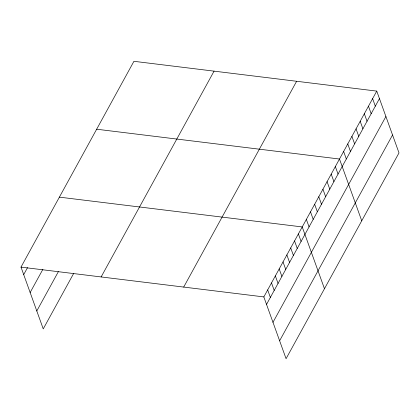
<?xml version="1.0" encoding="UTF-8"?>
<svg xmlns="http://www.w3.org/2000/svg" width="420" height="420" viewBox="0 0 420 420"><rect width="100%" height="100%" fill="white"/><g stroke="black" fill="none" stroke-linecap="round" stroke-linejoin="round"><path stroke-width="0.63" d="M73.663 273.452L43.244 328.892L21 267.109L133.928 61.304L376.756 91.109L399 152.891L286.072 358.696L263.828 296.914L376.756 91.109M23.699 274.612L27.542 267.613M30.151 292.525L42.851 269.377M36.792 310.979L58.354 271.688M101.136 276.943L214.064 71.143M183.697 287.075L296.625 81.275M266.532 304.416L379.459 98.611M272.979 322.329L385.906 116.524M279.625 340.783L392.553 134.978M96.663 129.218L339.491 159.023L361.736 220.804M59.393 197.138L302.227 226.942L324.466 288.724M21 267.109L263.828 296.914M372.619 98.658L375.317 106.16M368.477 106.202L371.175 113.705M364.334 113.746L367.038 121.249M360.192 121.296L362.896 128.798M356.055 128.84L358.754 136.343M351.913 136.385L354.611 143.887M347.77 143.934L350.474 151.436M343.633 151.478L346.332 158.981M335.349 166.572L338.053 174.074M331.212 174.116L333.911 181.619M327.07 181.66L329.768 189.163M322.928 189.21L325.631 196.712M318.785 196.754L321.489 204.257M314.648 204.298L317.347 211.801M310.506 211.848L313.205 219.35M306.364 219.392L309.068 226.895M298.384 233.935L301.088 241.437M294.546 240.933L297.244 248.435M290.708 247.931L293.407 255.434M286.865 254.929L289.569 262.432M283.028 261.928L285.726 269.43M279.19 268.921L281.888 276.423M275.347 275.919L278.05 283.421M271.509 282.917L274.207 290.419M267.671 289.916L270.37 297.418"/></g></svg>
